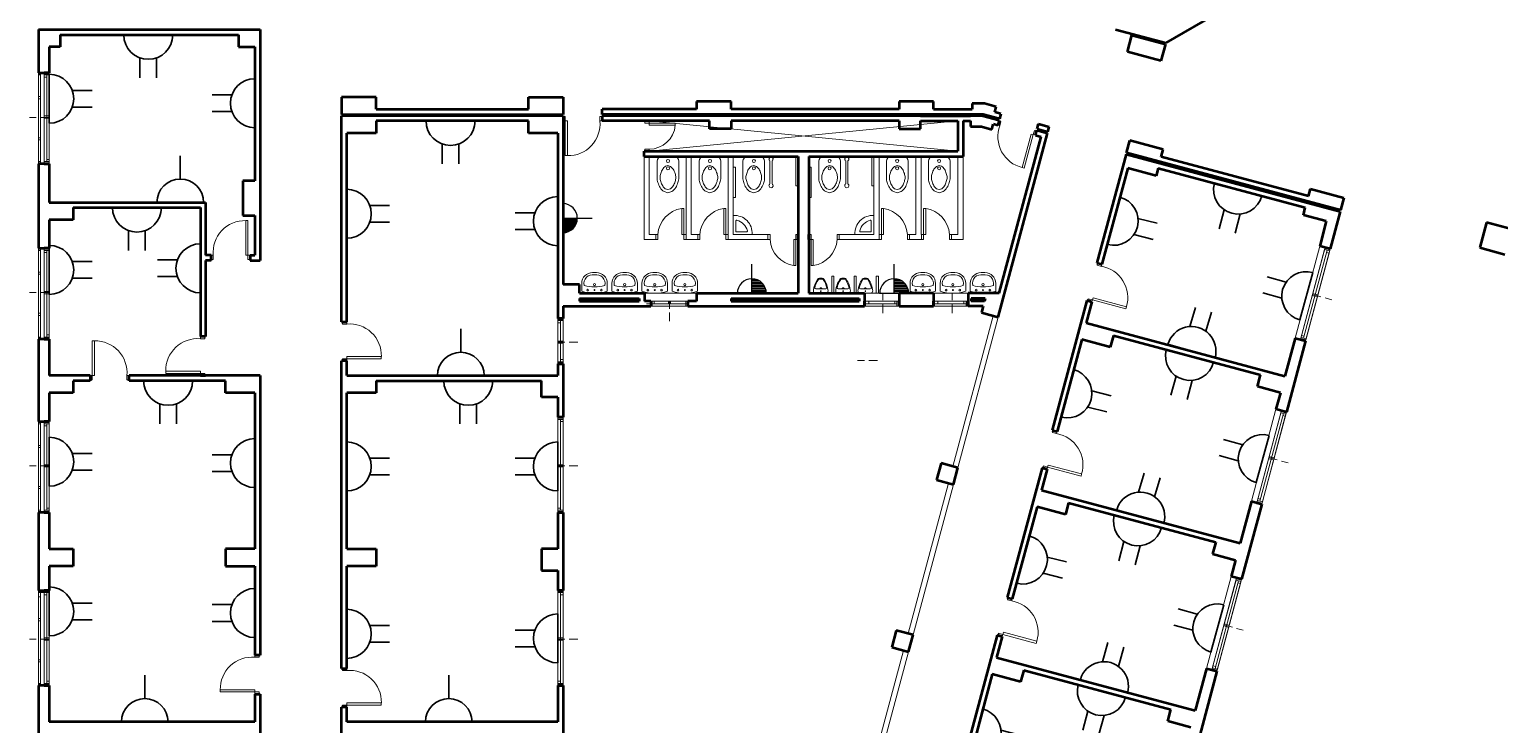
# Model space of a CAD drawing. Extents: x -1 to 151, y 0 to 83.
# Drawn here: x -0.21 to 33.75, y 26.06 to 42.11 of the extents above; entities that cross this region are included whole.
import ezdxf

# ---------------------------------------------------------------- set-up
doc = ezdxf.new("R2010")
doc.units = 0
doc.header["$LTSCALE"] = 0.8
doc.header["$MEASUREMENT"] = 0
doc.linetypes.add('DASHED2', pattern=[0.15, 0.1, -0.05])
doc.linetypes.add('HIDDEN', pattern=[0.375, 0.25, -0.125])
doc.layers.get('0').update_dxf_attribs({"linetype": 'CONTINUOUS', "lineweight": 20})
for name, color, linetype, lineweight in [('DOOR', 1, 'CONTINUOUS', 20), ('E-POWR-FTNG', 6, 'CONTINUOUS', 30), ('WALL Part', 3, 'CONTINUOUS', 20), ('Walls', 1, 'CONTINUOUS', 50), ('WC', 3, 'CONTINUOUS', 20), ('WIN', 1, 'CONTINUOUS', 15)]:
    doc.layers.add(name, color=color, linetype=linetype, lineweight=lineweight)
for name, color, linetype in [('E-POWR-WALL', 232, 'CONTINUOUS'), ('P', 3, 'HIDDEN'), ('switch con.', 2, 'DASHED2')]:
    doc.layers.add(name, color=color, linetype=linetype)

# ---------------------------------------------------------------- blocks, each defined once
blk = doc.blocks.new('A$C45795200')
for p, q in [((0, 0.12), (0, -0.12)), ((0.063, 0), (0.037, 0)), ((0.05, 0), (0.05, 0.011)), ((0.05, 0.011), (0.05, -0.012)), ((0.1, 0.114), (0.1, -0.114)), ((0.33, -0.03), (0.33, 0.03)), ((0.35, -0.03), (0.35, 0.03)), ((0, -0.044), (-0.007, -0.044))]:
    blk.add_line(p, q)
blk.add_circle((0.05, 0), 0.00697)
for centre, radius, start, end in [((0.05, 0.12), 0.05, 84.4274, 180), ((-0.002, -0.415), 0.588, 55.7905, 84.4274), ((0.154, 0.091), 0.0582, 73.8512, 157.0754), ((0.104, 0), 0.0245, 260.8971, 99.1029), ((0.104, 0), 0.0225, 260.8971, 99.1029), ((-0.002, -0.415), 0.568, 55.7905, 77.4754), ((0.3, 0.03), 0.03, 360, 55.7905), ((0.3, 0.03), 0.05, 360, 55.7905), ((0.05, -0.12), 0.05, 180, 275.5726), ((-0.002, 0.415), 0.588, 275.5726, 304.2095), ((0.154, -0.091), 0.0582, 202.9246, 286.1488), ((-0.002, 0.415), 0.568, 282.5246, 304.2095), ((0.3, -0.03), 0.03, 304.2095, 360), ((0.3, -0.03), 0.05, 304.2095, 360)]:
    blk.add_arc(centre, radius, start, end)
blk = doc.blocks.new('A$C455E5B58')
for p, q in [((0.045, 0.48), (-0.045, 0.48)), ((-0.295, 0.23), (-0.295, 0.05)), ((0.295, 0.05), (0.295, 0.23))]:
    blk.add_line(p, q)
for centre, radius in [((-0.158, 0.075), 0.02), ((0, 0.2), 0.025), ((0, 0.075), 0.01), ((0.158, 0.075), 0.02)]:
    blk.add_circle(centre, radius)
for centre, radius, start, end in [((-0.045, 0.23), 0.25, 90, 180), ((-0.045, 0.23), 0.2, 76.9971, 193.7173), ((0.045, 0.23), 0.2, 346.2827, 103.0029), ((0.045, 0.23), 0.25, 0, 90), ((0, 0.895), 0.895, 250.7605, 289.2395), ((0, 1.045), 0.895, 254.4967, 285.5033)]:
    blk.add_arc(centre, radius, start, end)
blk = doc.blocks.new('BD2')
for p, q in [((0.09, 0), (-0.09, 0)), ((-0.162, -0.315), (-0.162, -0.072)), ((0.162, -0.315), (0.162, -0.072))]:
    blk.add_line(p, q)
blk.add_lwpolyline([(-0.117, -0.315, -0.090619), (-0.106, -0.255, -0.076271), (-0.078, -0.19, -0.09883), (-0.036, -0.145), (-0.001, -0.136), (0.039, -0.148, -0.099446), (0.078, -0.19, -0.076271), (0.106, -0.255, -0.090619), (0.117, -0.315, -0.090619), (0.106, -0.375, -0.076271), (0.078, -0.44, -0.099446), (0.039, -0.482), (0, -0.494), (-0.039, -0.482, -0.099446), (-0.078, -0.44, -0.076271), (-0.106, -0.375, -0.090619)], format="xyb", close=True)
blk.add_lwpolyline([(0.162, -0.315, -0.000019), (0.162, -0.315, -0.087733), (0.149, -0.389, -0.074053), (0.116, -0.464, -0.109817), (0.058, -0.523), (0, -0.541), (-0.058, -0.523, -0.109817), (-0.116, -0.464, -0.074053), (-0.149, -0.389, -0.087733), (-0.162, -0.315, -0.087733)], format="xyb")
for centre in [(0.001, -0.067), (0.001, -0.176)]:
    blk.add_circle(centre, 0.0225)
for centre, start, end in [((-0.09, -0.072), 90, 180), ((0.09, -0.072), 360, 90)]:
    blk.add_arc(centre, 0.072, start, end)
blk = doc.blocks.new('DPD')
at = {"layer": 'E-POWR-FTNG', "ltscale": 850}
for p, q in [((-3.06, 8.46), (-3.06, 15.75)), ((3.06, 8.46), (3.06, 15.75)), ((-9, 0), (9, 0))]:
    blk.add_line(p, q, dxfattribs=at)
blk.add_arc((0, 0), 9, 0, 180, dxfattribs=at)
blk = doc.blocks.new('SO1_6')
blk.add_line((0, 1.2), (0, 0.6))
at = {"flags": 128}
blk.add_lwpolyline([(-0.6, 0), (0.6, 0), (0.6, 0, 1), (-0.6, 0)], format="xyb", close=True, dxfattribs=at)
blk = doc.blocks.new('d')
at = {"layer": 'P', "color": 6, "linetype": 'Continuous'}
for p, q in [((-1196.094, -860.897), (-1196.094, -860.321)), ((-1195.975, -860.636), (-1196.094, -860.636)), ((-1195.933, -860.66), (-1196.094, -860.66)), ((-1195.898, -860.688), (-1196.094, -860.688)), ((-1195.875, -860.712), (-1196.094, -860.712)), ((-1195.854, -860.74), (-1196.094, -860.74)), ((-1195.84, -860.764), (-1196.094, -860.764)), ((-1195.828, -860.792), (-1196.094, -860.792)), ((-1195.808, -860.897), (-1196.381, -860.897)), ((-1195.819, -860.816), (-1196.094, -860.816)), ((-1195.808, -860.845), (-1196.094, -860.845)), ((-1195.808, -860.868), (-1196.094, -860.868)), ((-1196.087, -860.894), (-1196.087, -860.894))]:
    blk.add_line(p, q, dxfattribs=at)
blk.add_arc((-1196.094, -860.897), 0.286, 0, 180, dxfattribs=at)

msp = doc.modelspace()

# ---------------------------------------------------------------- linework, layer by layer
at = {"layer": 'DOOR'}
for p, q in [((12.17, 40.1), (12.12, 40.1)), ((12.17, 40), (12.17, 40.1)), ((12.97, 40.1), (13.02, 40.1)), ((12.97, 40), (12.97, 40.1)), ((12.12, 40), (12.17, 40)), ((13.02, 40), (12.97, 40)), ((14.01, 39.95), (14.01, 40)), ((14.11, 39.95), (14.01, 39.95)), ((14.11, 40), (14.11, 39.95)), ((22.161, 39.904), (22.21, 39.891)), ((22.236, 39.987), (22.187, 40)), ((22.21, 39.891), (22.236, 39.987)), ((22.982, 39.684), (23.008, 39.78)), ((23.008, 39.78), (23.057, 39.767)), ((23.031, 39.671), (22.982, 39.684)), ((14.01, 39.35), (14.01, 39.3)), ((14.11, 39.35), (14.01, 39.35)), ((14.11, 39.3), (14.11, 39.35)), ((14.26, 37.38), (14.31, 37.38)), ((14.31, 37.38), (14.31, 37.26)), ((14.96, 37.38), (14.91, 37.38)), ((14.91, 37.38), (14.91, 37.26)), ((15.23, 37.38), (15.28, 37.38)), ((15.28, 37.38), (15.28, 37.26)), ((15.93, 37.38), (15.88, 37.38)), ((15.88, 37.38), (15.88, 37.26)), ((16.9, 37.38), (16.85, 37.38)), ((16.9, 37.26), (16.9, 37.38)), ((17.5, 37.38), (17.55, 37.38)), ((17.5, 37.26), (17.5, 37.38)), ((17.85, 37.38), (17.8, 37.38)), ((17.85, 37.26), (17.85, 37.38)), ((18.45, 37.38), (18.5, 37.38)), ((18.45, 37.26), (18.45, 37.38)), ((19.424, 37.38), (19.474, 37.38)), ((19.474, 37.38), (19.474, 37.26)), ((20.124, 37.38), (20.074, 37.38)), ((20.074, 37.38), (20.074, 37.26)), ((20.396, 37.38), (20.446, 37.38)), ((20.446, 37.38), (20.446, 37.26)), ((21.096, 37.38), (21.046, 37.38)), ((21.046, 37.38), (21.046, 37.26)), ((14.31, 37.26), (14.26, 37.26)), ((14.91, 37.26), (14.96, 37.26)), ((15.28, 37.26), (15.23, 37.26)), ((15.88, 37.26), (15.93, 37.26)), ((16.85, 37.26), (16.9, 37.26)), ((17.55, 37.26), (17.5, 37.26)), ((17.8, 37.26), (17.85, 37.26)), ((18.5, 37.26), (18.45, 37.26)), ((19.474, 37.26), (19.424, 37.26)), ((20.074, 37.26), (20.124, 37.26)), ((20.446, 37.26), (20.396, 37.26)), ((21.046, 37.26), (21.096, 37.26)), ((3.988, 36.898), (4.038, 36.898)), ((4.038, 36.798), (3.988, 36.798)), ((4.038, 36.898), (4.038, 36.798)), ((4.888, 36.898), (4.838, 36.898)), ((4.838, 36.898), (4.838, 36.798)), ((4.838, 36.798), (4.888, 36.798)), ((24.459, 36.669), (24.472, 36.717)), ((24.569, 36.691), (24.556, 36.643)), ((24.556, 36.643), (24.459, 36.669)), ((24.252, 35.896), (24.239, 35.848)), ((24.349, 35.87), (24.252, 35.896)), ((24.336, 35.822), (24.349, 35.87)), ((7.02, 35.309), (7.02, 35.359)), ((7.12, 35.359), (7.12, 35.309)), ((3.74, 35.02), (3.74, 34.97)), ((3.84, 34.97), (3.84, 35.02)), ((7.12, 35.309), (7.02, 35.309)), ((3.74, 34.97), (3.84, 34.97)), ((7.02, 34.509), (7.02, 34.459)), ((7.12, 34.509), (7.02, 34.509)), ((7.12, 34.459), (7.12, 34.509)), ((1.192, 34.12), (1.242, 34.12)), ((1.242, 34.02), (1.192, 34.02)), ((1.242, 34.12), (1.242, 34.02)), ((2.092, 34.12), (2.042, 34.12)), ((2.042, 34.12), (2.042, 34.02)), ((2.042, 34.02), (2.092, 34.02)), ((3.74, 34.12), (3.74, 34.17)), ((3.74, 34.17), (3.84, 34.17)), ((3.84, 34.17), (3.84, 34.12)), ((23.424, 32.805), (23.437, 32.853)), ((23.52, 32.779), (23.424, 32.805)), ((23.533, 32.828), (23.52, 32.779)), ((23.217, 32.032), (23.204, 31.984)), ((23.313, 32.006), (23.217, 32.032)), ((23.3, 31.958), (23.313, 32.006)), ((22.389, 28.941), (22.402, 28.99)), ((22.485, 28.916), (22.389, 28.941)), ((22.498, 28.964), (22.485, 28.916)), ((22.182, 28.169), (22.169, 28.12)), ((22.278, 28.143), (22.182, 28.169)), ((22.265, 28.094), (22.278, 28.143)), ((5, 27.664), (5, 27.614)), ((5, 27.614), (5.1, 27.614)), ((5.1, 27.614), (5.1, 27.664)), ((7.02, 27.309), (7.02, 27.359)), ((7.12, 27.309), (7.02, 27.309)), ((7.12, 27.359), (7.12, 27.309)), ((5, 26.764), (5, 26.814)), ((5, 26.814), (5.1, 26.814)), ((5.1, 26.814), (5.1, 26.764)), ((7.02, 26.509), (7.02, 26.459)), ((7.12, 26.509), (7.02, 26.509)), ((7.12, 26.459), (7.12, 26.509))]:
    msp.add_line(p, q, dxfattribs=at)
for points in [[(12.17, 39.2), (12.22, 39.2), (12.22, 40), (12.17, 40)], [(14.71, 39.95), (14.71, 39.9), (14.11, 39.9), (14.11, 39.95)], [(22.775, 38.911), (22.727, 38.924), (22.934, 39.697), (22.982, 39.684)], [(14.91, 37.98), (14.86, 37.98), (14.86, 37.38), (14.91, 37.38)], [(15.88, 37.98), (15.83, 37.98), (15.83, 37.38), (15.88, 37.38)], [(19.474, 37.98), (19.524, 37.98), (19.524, 37.38), (19.474, 37.38)], [(20.446, 37.98), (20.496, 37.98), (20.496, 37.38), (20.446, 37.38)], [(4.838, 37.698), (4.788, 37.698), (4.788, 36.898), (4.838, 36.898)], [(17.5, 36.66), (17.45, 36.66), (17.45, 37.26), (17.5, 37.26)], [(17.85, 36.66), (17.9, 36.66), (17.9, 37.26), (17.85, 37.26)], [(25.121, 35.663), (25.134, 35.711), (24.362, 35.918), (24.349, 35.87)], [(1.242, 34.92), (1.292, 34.92), (1.292, 34.12), (1.242, 34.12)], [(7.92, 34.509), (7.92, 34.559), (7.12, 34.559), (7.12, 34.509)], [(2.94, 34.17), (2.94, 34.22), (3.74, 34.22), (3.74, 34.17)], [(24.086, 31.799), (24.099, 31.848), (23.326, 32.055), (23.313, 32.006)], [(23.051, 27.936), (23.064, 27.984), (22.291, 28.191), (22.278, 28.143)], [(4.2, 26.814), (4.2, 26.864), (5, 26.864), (5, 26.814)], [(7.92, 26.509), (7.92, 26.559), (7.12, 26.559), (7.12, 26.509)]]:
    msp.add_lwpolyline(points, close=True, dxfattribs=at)
for centre, radius, start, end in [((12.24, 39.932), 0.733, 268.4075, 5.2877), ((14.112, 39.95), 0.6, 269.8007, 355.2202), ((22.897, 39.637), 0.733, 159.7123, 256.5925), ((14.959, 37.337), 0.65, 98.7609, 176.2182), ((15.929, 37.337), 0.65, 98.7609, 176.2182), ((19.424, 37.337), 0.65, 3.7818, 81.2391), ((20.397, 37.337), 0.65, 3.7818, 81.2391), ((4.767, 36.966), 0.733, 88.4075, 185.2877), ((17.549, 37.303), 0.65, 183.7818, 261.2391), ((17.801, 37.303), 0.65, 278.7609, 356.2182), ((24.432, 35.921), 0.733, 343.4075, 80.2877), ((7.188, 34.58), 0.733, 358.4075, 95.2877), ((1.312, 34.188), 0.733, 354.7123, 91.5925), ((3.672, 34.24), 0.733, 84.7123, 181.5925), ((23.397, 32.057), 0.733, 343.4075, 80.2877), ((22.362, 28.193), 0.733, 343.4075, 80.2877), ((4.932, 26.884), 0.733, 84.7123, 181.5925), ((7.188, 26.58), 0.733, 358.4075, 95.2877)]:
    msp.add_arc(centre, radius, start, end, dxfattribs=at)
at = {"layer": 'WALL Part'}
for p, q in [((13.99, 39.18), (13.99, 37.26)), ((14.11, 39.18), (14.11, 37.38)), ((14.96, 39.18), (14.96, 37.26)), ((15.08, 39.18), (15.08, 37.38)), ((15.93, 39.18), (15.93, 37.38)), ((16.05, 39.18), (16.05, 37.38)), ((19.3, 39.18), (19.3, 37.38)), ((19.42, 39.18), (19.42, 37.38)), ((20.27, 39.18), (20.27, 37.38)), ((20.39, 39.18), (20.39, 37.38)), ((21.24, 39.18), (21.24, 37.38)), ((21.36, 39.18), (21.36, 37.26)), ((14.11, 37.38), (14.26, 37.38)), ((14.123, 37.38), (14.26, 37.38)), ((14.26, 37.38), (14.26, 37.26)), ((14.26, 37.26), (14.26, 37.38)), ((14.26, 37.38), (14.26, 37.26)), ((15.08, 37.38), (15.23, 37.38)), ((15.23, 37.38), (15.23, 37.26)), ((15.23, 37.26), (15.23, 37.38)), ((15.23, 37.38), (15.23, 37.26)), ((15.93, 37.26), (15.93, 37.38)), ((15.93, 37.26), (15.93, 37.38)), ((15.93, 37.38), (15.93, 37.26)), ((16.05, 37.38), (16.85, 37.38)), ((16.85, 37.26), (16.85, 37.38)), ((16.85, 37.38), (16.85, 37.26)), ((16.85, 37.26), (16.85, 37.38)), ((18.5, 37.26), (18.5, 37.38)), ((18.5, 37.38), (18.5, 37.26)), ((18.5, 37.26), (18.5, 37.38)), ((18.5, 37.38), (19.3, 37.38)), ((19.42, 37.38), (19.424, 37.38)), ((19.424, 37.26), (19.424, 37.38)), ((19.424, 37.26), (19.424, 37.38)), ((19.424, 37.38), (19.424, 37.26)), ((20.124, 37.38), (20.124, 37.26)), ((20.124, 37.26), (20.124, 37.38)), ((20.124, 37.38), (20.124, 37.26)), ((20.124, 37.38), (20.27, 37.38)), ((20.39, 37.38), (20.396, 37.38)), ((20.396, 37.26), (20.396, 37.38)), ((20.396, 37.26), (20.396, 37.38)), ((20.396, 37.38), (20.396, 37.26)), ((21.096, 37.38), (21.096, 37.26)), ((21.096, 37.26), (21.096, 37.38)), ((21.096, 37.38), (21.096, 37.26)), ((21.096, 37.38), (21.24, 37.38)), ((13.99, 37.26), (14.26, 37.26)), ((14.96, 37.26), (15.23, 37.26)), ((15.93, 37.26), (16.85, 37.26)), ((18.5, 37.26), (19.424, 37.26)), ((20.124, 37.26), (20.396, 37.26)), ((21.096, 37.26), (21.36, 37.26))]:
    msp.add_line(p, q, dxfattribs=at)
at = {"layer": 'Walls'}
for p, q in [((27.297, 42.528), (26.042, 41.804)), ((0, 42.11), (5.12, 42.11)), ((0, 42.11), (0, 41.113)), ((0.5, 41.99), (4.62, 41.99)), ((0.5, 41.99), (0.5, 41.71)), ((4.62, 41.99), (4.62, 41.71)), ((5.12, 42.11), (5.12, 36.778)), ((24.883, 42.115), (26.042, 41.804)), ((25.158, 41.596), (25.262, 41.982)), ((25.262, 41.982), (26.034, 41.775)), ((0.25, 41.71), (0.25, 41.113)), ((0.5, 41.71), (0.25, 41.71)), ((4.62, 41.71), (5, 41.71)), ((5, 41.71), (5, 38.62)), ((25.931, 41.389), (25.158, 41.596)), ((26.034, 41.775), (25.931, 41.389)), ((0, 41.113), (0.25, 41.113)), ((0.25, 41.113), (0.13, 41.113)), ((0.25, 41.113), (0.13, 41.113)), ((7.8, 40.55), (7, 40.55)), ((7, 40.55), (7, 40.15)), ((7.8, 40.27), (7.8, 40.55)), ((11.32, 40.27), (11.32, 40.55)), ((11.32, 40.55), (12.12, 40.55)), ((12.12, 40.55), (12.12, 40.15)), ((16, 40.45), (15.2, 40.45)), ((15.2, 40.45), (15.2, 40.27)), ((16, 40.27), (16, 40.45)), ((20.68, 40.45), (19.88, 40.45)), ((19.88, 40.45), (19.88, 40.27)), ((20.68, 40.27), (20.68, 40.45)), ((7, 40.15), (12.12, 40.15)), ((7, 35.359), (7, 40.12)), ((12.12, 40.12), (7, 40.12)), ((7.8, 40.27), (11.32, 40.27)), ((12.12, 40.12), (12.12, 36.22)), ((15.2, 40.27), (13.02, 40.27)), ((13.02, 40.15), (13.02, 40.27)), ((21.822, 40.15), (13.02, 40.15)), ((13.02, 40.12), (13.02, 40)), ((21.818, 40.12), (13.02, 40.12)), ((13.02, 40.12), (13.02, 40)), ((19.749, 40.27), (16, 40.27)), ((19.88, 40.27), (19.749, 40.27)), ((20.38, 40.12), (21.535, 40.12)), ((20.68, 40.27), (21.572, 40.27)), ((21.855, 40.4), (21.572, 40.4)), ((21.572, 40.4), (21.572, 40.27)), ((21.818, 40.12), (22.192, 40.02)), ((22.2, 40.049), (21.822, 40.15)), ((22.128, 40.327), (21.855, 40.4)), ((22.094, 40.201), (22.128, 40.327)), ((22.231, 40.165), (22.094, 40.201)), ((22.231, 40.165), (22.2, 40.049)), ((11.32, 40), (7.8, 40)), ((7.8, 40), (7.8, 39.72)), ((11.32, 39.72), (11.32, 40)), ((15.5, 40), (13.02, 40)), ((14.11, 40), (13.99, 40)), ((15.5, 39.82), (15.5, 40)), ((16, 39.82), (15.5, 39.82)), ((19.749, 40), (16, 40)), ((16, 40), (16, 39.82)), ((19.88, 40), (19.749, 40)), ((19.88, 40), (19.88, 39.82)), ((19.88, 39.82), (20.38, 39.82)), ((20.38, 40), (21.24, 40)), ((20.38, 40), (21.24, 40)), ((20.38, 39.82), (20.38, 40)), ((21.24, 40), (21.24, 39.3)), ((21.36, 40), (21.535, 40)), ((21.36, 40), (21.535, 40)), ((21.36, 40), (21.36, 39.18)), ((21.535, 40), (21.535, 39.87)), ((21.535, 39.87), (21.785, 39.87)), ((21.785, 39.87), (22.026, 39.805)), ((22.026, 39.805), (22.059, 39.926)), ((22.06, 39.931), (22.161, 39.904)), ((22.192, 40.02), (22.161, 39.904)), ((23.031, 39.671), (23.062, 39.787)), ((23.062, 39.787), (23.31, 39.72)), ((23.07, 39.816), (23.101, 39.932)), ((23.07, 39.816), (23.318, 39.749)), ((23.101, 39.932), (23.349, 39.865)), ((23.318, 39.749), (23.349, 39.865)), ((7.12, 35.359), (7.12, 39.72)), ((7.8, 39.72), (7.12, 39.72)), ((12, 39.72), (11.32, 39.72)), ((12, 39.72), (12, 35.44)), ((22.171, 35.47), (23.31, 39.72)), ((22.194, 36.02), (23.163, 39.635)), ((23.031, 39.671), (23.163, 39.635)), ((25.133, 39.263), (25.211, 39.552)), ((25.984, 39.345), (25.211, 39.552)), ((13.99, 39.3), (14.11, 39.3)), ((13.99, 39.18), (13.99, 39.3)), ((13.99, 39.18), (17.55, 39.18)), ((14.11, 39.3), (21.24, 39.3)), ((17.55, 39.18), (17.55, 37.38)), ((17.8, 39.18), (17.8, 37.38)), ((17.8, 39.18), (21.36, 39.18)), ((25.126, 39.234), (24.453, 36.722)), ((25.126, 39.234), (30.071, 37.909)), ((30.079, 37.938), (25.133, 39.263)), ((25.937, 39.172), (25.984, 39.345)), ((29.337, 38.26), (25.937, 39.172)), ((0, 39.013), (0, 37.059)), ((0.25, 39.013), (0, 39.013)), ((0.25, 39.013), (0.13, 39.013)), ((0.13, 39.013), (0.25, 39.013)), ((0.25, 39.013), (0.25, 38.12)), ((25.164, 38.913), (24.569, 36.691)), ((25.821, 38.737), (25.164, 38.913)), ((25.867, 38.911), (25.821, 38.737)), ((25.867, 38.911), (29.267, 38)), ((5, 38.62), (4.72, 38.62)), ((4.72, 38.62), (4.72, 37.82)), ((29.337, 38.26), (29.384, 38.434)), ((29.384, 38.434), (30.157, 38.227)), ((0.25, 38.12), (3.86, 38.12)), ((3.86, 38.12), (3.86, 36.898)), ((30.157, 38.227), (30.079, 37.938)), ((0.25, 37.72), (0.25, 37.059)), ((0.8, 37.72), (0.25, 37.72)), ((0.8, 38), (3.74, 38)), ((0.8, 38), (0.8, 37.72)), ((3.74, 38), (3.74, 35.02)), ((4.72, 37.82), (5, 37.82)), ((5, 37.82), (5, 36.898)), ((29.221, 37.826), (29.267, 38)), ((29.752, 37.683), (29.221, 37.826)), ((30.071, 37.909), (29.84, 37.046)), ((17.55, 37.38), (17.55, 36.02)), ((17.55, 37.38), (17.55, 36.02)), ((17.55, 37.38), (17.55, 37.26)), ((17.55, 37.38), (17.55, 37.26)), ((17.55, 37.26), (17.55, 37.38)), ((17.8, 37.38), (17.8, 36.02)), ((17.8, 37.38), (17.8, 36.02)), ((17.8, 37.38), (17.8, 37.26)), ((17.8, 37.38), (17.8, 37.26)), ((17.8, 37.26), (17.8, 37.38)), ((29.752, 37.683), (29.599, 37.111)), ((33.451, 37.655), (33.296, 37.076)), ((34.03, 37.5), (33.451, 37.655)), ((0, 37.059), (0.25, 37.059)), ((0.25, 37.059), (0.13, 37.059)), ((0.25, 37.059), (0.13, 37.059)), ((29.84, 37.046), (29.599, 37.111)), ((29.724, 37.077), (29.84, 37.046)), ((29.724, 37.077), (29.84, 37.046)), ((33.296, 37.076), (33.875, 36.92)), ((3.988, 36.898), (3.86, 36.898)), ((3.988, 36.778), (3.86, 36.778)), ((3.86, 36.778), (3.86, 35.02)), ((3.988, 36.778), (3.988, 36.898)), ((4.888, 36.898), (4.888, 36.778)), ((4.888, 36.898), (5, 36.898)), ((4.888, 36.778), (5.12, 36.778)), ((24.453, 36.722), (24.569, 36.691)), ((12.5, 36.22), (12.12, 36.22)), ((12.5, 36.02), (12.5, 36.22)), ((12.5, 36.02), (14, 36.02)), ((14, 36.02), (14, 35.84)), ((15.2, 36.02), (17.55, 36.02)), ((15.2, 36.02), (15.2, 35.84)), ((17.8, 36.02), (19.08, 36.02)), ((19.08, 36.02), (19.08, 35.72)), ((19.08, 36.02), (19.08, 35.72)), ((20.68, 36.02), (19.88, 36.02)), ((19.88, 36.02), (19.88, 35.72)), ((19.88, 36.02), (19.88, 35.77)), ((20.68, 36.02), (20.68, 35.72)), ((20.68, 36.02), (20.68, 35.72)), ((22.194, 36.02), (21.48, 36.02)), ((21.48, 36.02), (21.48, 35.72)), ((21.48, 36.02), (21.48, 35.72)), ((12.12, 35.72), (12.12, 35.44)), ((12.12, 35.72), (14.145, 35.72)), ((12.5, 35.9), (13.88, 35.9)), ((12.5, 35.9), (12.5, 35.84)), ((12.5, 35.84), (13.88, 35.84)), ((13.88, 35.9), (13.88, 35.84)), ((14.145, 35.84), (14, 35.84)), ((14.145, 35.84), (14.145, 35.72)), ((15.005, 35.84), (15.005, 35.72)), ((15.2, 35.84), (15.005, 35.84)), ((15.005, 35.72), (19.08, 35.72)), ((16, 35.9), (18.96, 35.9)), ((16, 35.9), (16, 35.84)), ((16, 35.84), (18.96, 35.84)), ((18.96, 35.9), (18.96, 35.84)), ((18.96, 35.9), (18.96, 35.84)), ((19.08, 35.84), (19.08, 35.72)), ((19.08, 35.84), (19.08, 35.72)), ((19.08, 35.72), (19.08, 35.84)), ((19.08, 35.84), (19.08, 35.72)), ((19.08, 35.84), (19.08, 35.72)), ((19.08, 35.72), (19.08, 35.84)), ((19.88, 35.84), (19.88, 35.72)), ((19.88, 35.72), (19.88, 35.84)), ((19.88, 35.72), (20.68, 35.72)), ((20.68, 35.84), (20.68, 35.72)), ((20.68, 35.84), (20.68, 35.72)), ((20.68, 35.72), (20.68, 35.84)), ((20.68, 35.84), (20.68, 35.72)), ((20.68, 35.84), (20.68, 35.72)), ((20.68, 35.72), (20.68, 35.84)), ((21.48, 35.84), (21.48, 35.72)), ((21.48, 35.72), (21.48, 35.84)), ((21.824, 35.72), (21.48, 35.72)), ((21.872, 35.9), (21.55, 35.9)), ((21.55, 35.9), (21.55, 35.84)), ((21.55, 35.9), (21.55, 35.84)), ((21.856, 35.84), (21.55, 35.84)), ((21.824, 35.72), (21.785, 35.574)), ((21.872, 35.9), (21.856, 35.84)), ((24.22, 35.853), (23.417, 32.859)), ((24.336, 35.822), (24.206, 35.339)), ((24.336, 35.822), (24.22, 35.853)), ((24.22, 35.853), (24.336, 35.822)), ((24.336, 35.822), (24.328, 35.795)), ((7, 35.359), (7.12, 35.359)), ((12, 35.44), (12.12, 35.44)), ((12.12, 35.44), (12, 35.44)), ((12.12, 35.44), (12, 35.44)), ((12.12, 35.44), (12, 35.44)), ((12, 35.44), (12.12, 35.44)), ((12.12, 35.44), (12, 35.44)), ((12.12, 35.44), (12, 35.44)), ((21.785, 35.574), (22.171, 35.47)), ((24.206, 35.339), (28.794, 34.11)), ((3.86, 35.02), (3.74, 35.02)), ((24.832, 35.047), (24.76, 34.777)), ((24.832, 35.047), (28.232, 34.136)), ((29.029, 34.986), (28.794, 34.11)), ((29.029, 34.986), (29.271, 34.921)), ((0, 34.959), (0, 33.059)), ((0.25, 34.959), (0, 34.959)), ((0.25, 34.959), (0.13, 34.959)), ((0.13, 34.959), (0.25, 34.959)), ((0.25, 34.959), (0.25, 34.12)), ((24.103, 34.953), (23.533, 32.828)), ((24.76, 34.777), (24.103, 34.953)), ((29.271, 34.921), (28.831, 33.279)), ((29.155, 34.952), (29.271, 34.921)), ((29.271, 34.921), (29.155, 34.952)), ((7, 27.359), (7, 34.459)), ((7.12, 34.459), (7, 34.459)), ((7.12, 34.12), (7.12, 34.459)), ((12, 34.39), (12.12, 34.39)), ((12.12, 34.39), (12, 34.39)), ((12.12, 34.39), (12, 34.39)), ((12.12, 34.39), (12, 34.39)), ((12, 34.39), (12.12, 34.39)), ((12.12, 34.39), (12, 34.39)), ((12, 34.39), (12.12, 34.39)), ((12, 34.39), (12, 34.12)), ((12.12, 34.39), (12.12, 33.159)), ((1.192, 34.12), (0.25, 34.12)), ((1.192, 34), (0.8, 34)), ((0.8, 34), (0.8, 33.72)), ((1.192, 34.12), (1.192, 34)), ((5.12, 34.12), (2.092, 34.12)), ((2.092, 34), (2.092, 34.12)), ((4.32, 34), (2.092, 34)), ((3.74, 34.12), (3.86, 34.12)), ((4.32, 33.72), (4.32, 34)), ((5.12, 34.12), (5.12, 27.664)), ((7.12, 34.12), (12, 34.12)), ((7.8, 34), (11.62, 34)), ((7.8, 33.997), (7.8, 33.72)), ((11.62, 33.62), (11.62, 34)), ((28.16, 33.866), (28.232, 34.136)), ((0.25, 33.72), (0.25, 33.059)), ((0.8, 33.72), (0.25, 33.72)), ((5, 33.72), (4.32, 33.72)), ((5, 33.72), (5, 30.12)), ((7.12, 30.12), (7.12, 33.72)), ((7.8, 33.72), (7.12, 33.72)), ((28.691, 33.723), (28.16, 33.866)), ((28.691, 33.723), (28.589, 33.344)), ((12, 33.62), (11.62, 33.62)), ((12, 33.62), (12, 33.159)), ((28.831, 33.279), (28.589, 33.344)), ((28.715, 33.31), (28.831, 33.279)), ((28.715, 33.31), (28.831, 33.279)), ((0, 33.059), (0.25, 33.059)), ((0.25, 33.059), (0.13, 33.059)), ((0.25, 33.059), (0.13, 33.059)), ((12.12, 33.159), (12, 33.159)), ((12, 33.159), (12.12, 33.159)), ((12, 33.159), (12.12, 33.159)), ((23.417, 32.859), (23.533, 32.828)), ((20.853, 32.096), (20.749, 31.71)), ((21.239, 31.993), (20.853, 32.096)), ((21.136, 31.606), (21.239, 31.993)), ((23.185, 31.989), (22.382, 28.995)), ((23.3, 31.958), (23.171, 31.475)), ((23.3, 31.958), (23.185, 31.989)), ((23.185, 31.989), (23.3, 31.958)), ((23.3, 31.958), (23.293, 31.931)), ((20.749, 31.71), (21.136, 31.606)), ((23.171, 31.475), (27.759, 30.246)), ((0, 30.959), (0, 29.159)), ((0.25, 30.959), (0, 30.959)), ((0.25, 30.959), (0.13, 30.959)), ((0.13, 30.959), (0.25, 30.959)), ((0.25, 30.959), (0.25, 30.12)), ((12, 30.959), (12, 30.12)), ((12, 30.959), (12.12, 30.959)), ((12, 30.959), (12.12, 30.959)), ((12.12, 30.959), (12, 30.959)), ((12.12, 30.959), (12.12, 29.159)), ((23.068, 31.089), (22.498, 28.964)), ((23.724, 30.913), (23.068, 31.089)), ((23.797, 31.183), (23.724, 30.913)), ((23.797, 31.183), (27.197, 30.272)), ((28.02, 31.219), (27.759, 30.246)), ((28.261, 31.154), (27.795, 29.415)), ((28.02, 31.219), (28.261, 31.154)), ((28.145, 31.185), (28.261, 31.154)), ((28.261, 31.154), (28.145, 31.185)), ((27.197, 30.272), (27.124, 30.002)), ((0.25, 30.12), (0.8, 30.12)), ((0.8, 30.12), (0.8, 29.72)), ((5, 30.12), (4.32, 30.12)), ((4.32, 30.12), (4.32, 29.72)), ((7.12, 30.12), (7.8, 30.12)), ((7.8, 30.12), (7.8, 29.72)), ((12, 30.12), (11.62, 30.12)), ((11.62, 30.12), (11.62, 29.62)), ((27.124, 30.002), (27.656, 29.859)), ((0.25, 29.72), (0.25, 29.159)), ((0.8, 29.72), (0.25, 29.72)), ((4.32, 29.72), (5, 29.72)), ((5, 29.72), (5, 27.664)), ((7.12, 27.359), (7.12, 29.72)), ((7.8, 29.72), (7.12, 29.72)), ((11.62, 29.62), (12, 29.62)), ((12, 29.62), (12, 29.159)), ((27.656, 29.859), (27.554, 29.48)), ((27.795, 29.415), (27.554, 29.48)), ((27.68, 29.446), (27.795, 29.415)), ((27.68, 29.446), (27.795, 29.415)), ((0, 29.159), (0.25, 29.159)), ((0.25, 29.159), (0.13, 29.159)), ((0.25, 29.159), (0.13, 29.159)), ((12.12, 29.159), (12, 29.159)), ((12, 29.159), (12.12, 29.159)), ((12, 29.159), (12.12, 29.159)), ((22.382, 28.995), (22.498, 28.964)), ((19.818, 28.233), (19.714, 27.846)), ((20.204, 28.129), (19.818, 28.233)), ((20.1, 27.743), (20.204, 28.129)), ((22.149, 28.126), (21.347, 25.131)), ((22.265, 28.094), (22.136, 27.612)), ((22.265, 28.094), (22.149, 28.126)), ((22.149, 28.126), (22.265, 28.094)), ((22.265, 28.094), (22.258, 28.067)), ((5.12, 27.664), (5, 27.664)), ((19.714, 27.846), (20.1, 27.743)), ((22.136, 27.612), (26.724, 26.382)), ((7, 27.359), (7.12, 27.359)), ((22.032, 27.225), (21.463, 25.1)), ((22.689, 27.049), (22.032, 27.225)), ((22.762, 27.32), (22.689, 27.049)), ((22.762, 27.32), (26.162, 26.409)), ((26.985, 27.355), (26.724, 26.382)), ((27.226, 27.29), (26.76, 25.551)), ((26.985, 27.355), (27.226, 27.29)), ((27.11, 27.321), (27.226, 27.29)), ((27.226, 27.29), (27.11, 27.321)), ((0, 26.959), (0, 25.059)), ((0.25, 26.959), (0, 26.959)), ((0.25, 26.959), (0.13, 26.959)), ((0.13, 26.959), (0.25, 26.959)), ((0.25, 26.959), (0.25, 26.12)), ((12, 26.959), (12.12, 26.959)), ((12, 26.959), (12.12, 26.959)), ((12.12, 26.959), (12, 26.959)), ((12, 26.959), (12, 26.12)), ((12.12, 26.959), (12.12, 25.52)), ((5, 26.764), (5.12, 26.764)), ((5, 26.764), (5, 26.12)), ((5.12, 26.764), (5.12, 23.579)), ((7, 25.72), (7, 26.459)), ((7.12, 26.459), (7, 26.459)), ((7.12, 26.12), (7.12, 26.459)), ((26.089, 26.138), (26.162, 26.409)), ((5, 26.12), (0.25, 26.12)), ((12, 26.12), (7.12, 26.12)), ((26.62, 25.996), (26.089, 26.138))]:
    msp.add_line(p, q, dxfattribs=at)
at = {"layer": 'WC'}
for p, q in [((21.24, 40), (14.11, 39.3)), ((14.11, 40), (21.24, 39.3)), ((16.11, 37.687), (16.11, 37.44)), ((16.357, 37.44), (16.11, 37.44)), ((18.993, 37.44), (19.24, 37.44)), ((19.24, 37.687), (19.24, 37.44)), ((18.326, 36.418), (18.376, 36.418)), ((18.326, 36.02), (18.326, 36.418)), ((18.376, 36.418), (18.376, 36.02)), ((18.841, 36.418), (18.89, 36.418)), ((18.841, 36.02), (18.841, 36.418)), ((18.89, 36.418), (18.89, 36.02)), ((19.356, 36.418), (19.405, 36.418)), ((19.356, 36.02), (19.356, 36.418)), ((19.405, 36.418), (19.405, 36.02)), ((19.88, 36.02), (19.08, 36.02)), ((21.48, 36.02), (20.68, 36.02))]:
    msp.add_line(p, q, dxfattribs=at)
for points in [[(16.898, 38.546), (16.898, 39.081)], [(16.949, 39.081), (16.949, 38.546)], [(18.648, 38.546), (18.648, 39.081)], [(18.699, 39.081), (18.699, 38.546)]]:
    msp.add_lwpolyline(points, dxfattribs=at)
for points in [[(17.499, 39.18), (17.55, 39.18), (17.55, 38.505), (17.499, 38.505)], [(19.249, 39.18), (19.3, 39.18), (19.3, 38.505), (19.249, 38.505)], [(16.05, 38.93), (16.101, 38.93), (16.101, 38.235), (16.05, 38.235)], [(17.8, 38.93), (17.851, 38.93), (17.851, 38.235), (17.8, 38.235)]]:
    msp.add_lwpolyline(points, close=True, dxfattribs=at)
for centre, radius, start, end in [((16.923, 39.122), 0.0479, 302.0112, 237.9888), ((18.673, 39.122), 0.0479, 302.0112, 237.9888), ((16.923, 38.505), 0.0479, 122.0112, 57.9888), ((18.673, 38.505), 0.0479, 122.0112, 57.9888), ((16.079, 37.409), 0.409, 355.9967, 94.0033), ((16.13, 37.687), 0.02, 75.3745, 180), ((16.05, 37.38), 0.337, 14.6255, 75.3745), ((19.271, 37.409), 0.409, 85.9967, 184.0033), ((19.3, 37.38), 0.337, 104.6255, 165.3745), ((19.22, 37.687), 0.02, 0, 104.6255), ((16.357, 37.46), 0.02, 270, 14.6255), ((18.993, 37.46), 0.02, 165.3745, 270)]:
    msp.add_arc(centre, radius, start, end, dxfattribs=at)
at = {"layer": 'WIN'}
for p, q in [((0, 39.013), (0, 41.113)), ((0.05, 39.013), (0.05, 41.113)), ((0.13, 39.013), (0.13, 41.113)), ((0.13, 39.013), (0.13, 41.113)), ((0.13, 41.013), (0.13, 41.113)), ((0.25, 41.113), (0.13, 41.113)), ((0.25, 41.113), (0.25, 39.013)), ((0.25, 41.113), (0.25, 39.013)), ((0.25, 41.063), (0.25, 41.113)), ((0.05, 41.063), (0, 41.063)), ((0.13, 41.063), (0.25, 41.063)), ((0.13, 41.013), (0.19, 41.013)), ((0.13, 39.063), (0.13, 41.013)), ((0.19, 39.063), (0.19, 41.063)), ((0.25, 39.013), (0.25, 41.063)), ((0.05, 40.563), (0, 40.563)), ((0.05, 40.513), (0, 40.513)), ((0.13, 40.115), (0.19, 40.115)), ((0.19, 40.115), (0.25, 40.115)), ((0.13, 40.065), (0.19, 40.065)), ((0.19, 40.065), (0.25, 40.065)), ((0.05, 39.613), (0, 39.613)), ((0.05, 39.563), (0, 39.563)), ((0.05, 39.063), (0, 39.063)), ((0.13, 39.063), (0.25, 39.063)), ((0.13, 39.013), (0.13, 39.063)), ((0.19, 39.113), (0.25, 39.113)), ((0.25, 39.013), (0.13, 39.013)), ((0, 34.959), (0, 37.059)), ((0.05, 34.959), (0.05, 37.059)), ((0.13, 34.959), (0.13, 37.059)), ((0.13, 34.959), (0.13, 37.059)), ((0.13, 36.959), (0.13, 37.059)), ((0.25, 37.059), (0.13, 37.059)), ((0.25, 37.059), (0.25, 34.959)), ((0.25, 37.059), (0.25, 34.959)), ((0.25, 37.009), (0.25, 37.059)), ((29.599, 37.111), (29.029, 34.986)), ((29.724, 37.077), (29.155, 34.952)), ((29.724, 37.077), (29.155, 34.952)), ((29.155, 34.952), (29.711, 37.029)), ((29.271, 34.921), (29.84, 37.046)), ((29.271, 34.921), (29.84, 37.046)), ((29.271, 34.921), (29.84, 37.046)), ((29.711, 37.029), (29.724, 37.077)), ((29.827, 36.998), (29.711, 37.029)), ((29.724, 37.077), (29.84, 37.046)), ((29.814, 36.949), (29.84, 37.046)), ((0.05, 37.009), (0, 37.009)), ((0.13, 37.009), (0.25, 37.009)), ((0.13, 36.959), (0.19, 36.959)), ((0.13, 35.009), (0.13, 36.959)), ((0.19, 35.009), (0.19, 37.009)), ((0.25, 34.959), (0.25, 37.009)), ((29.226, 34.985), (29.769, 37.013)), ((29.284, 34.969), (29.814, 36.949)), ((29.814, 36.949), (29.756, 36.965)), ((0.05, 36.509), (0, 36.509)), ((0.05, 36.459), (0, 36.459)), ((0.13, 36.061), (0.19, 36.061)), ((0.13, 36.011), (0.19, 36.011)), ((0.19, 36.061), (0.25, 36.061)), ((0.19, 36.011), (0.25, 36.011)), ((14, 36.02), (15.2, 36.02)), ((29.498, 36.001), (29.44, 36.017)), ((14, 35.72), (14.05, 35.72)), ((14.05, 35.78), (15.005, 35.78)), ((14.125, 35.84), (15.005, 35.84)), ((14.125, 35.72), (15.005, 35.72)), ((14.175, 35.72), (14.175, 35.84)), ((14.175, 35.78), (14.955, 35.78)), ((14.225, 35.78), (14.225, 35.84)), ((14.551, 35.78), (14.551, 35.84)), ((14.601, 35.78), (14.601, 35.84)), ((14.955, 35.84), (15.005, 35.84)), ((14.955, 35.72), (14.955, 35.84)), ((15.1, 35.72), (15.2, 35.72)), ((15.15, 35.84), (15.2, 35.84)), ((19.03, 35.72), (19.08, 35.72)), ((19.08, 35.84), (19.08, 35.72)), ((19.08, 35.84), (19.08, 35.72)), ((19.88, 35.84), (19.08, 35.84)), ((19.08, 35.84), (19.88, 35.84)), ((19.08, 35.84), (19.88, 35.84)), ((19.08, 35.72), (19.08, 35.84)), ((19.83, 35.78), (19.08, 35.78)), ((19.88, 35.72), (19.08, 35.72)), ((19.88, 35.72), (19.08, 35.72)), ((19.83, 35.72), (19.08, 35.72)), ((19.88, 35.84), (19.13, 35.84)), ((19.18, 35.78), (19.18, 35.84)), ((19.78, 35.78), (19.78, 35.84)), ((19.83, 35.72), (19.83, 35.84)), ((19.88, 35.72), (19.83, 35.72)), ((19.88, 35.84), (19.88, 35.72)), ((20.68, 35.84), (20.68, 35.72)), ((20.68, 35.84), (20.68, 35.72)), ((21.48, 35.84), (20.68, 35.84)), ((20.68, 35.84), (21.48, 35.84)), ((20.68, 35.84), (21.48, 35.84)), ((20.68, 35.72), (20.68, 35.84)), ((21.43, 35.78), (20.68, 35.78)), ((21.48, 35.72), (20.68, 35.72)), ((21.48, 35.72), (20.68, 35.72)), ((21.43, 35.72), (20.68, 35.72)), ((21.48, 35.84), (20.73, 35.84)), ((20.78, 35.78), (20.78, 35.84)), ((21.38, 35.78), (21.38, 35.84)), ((21.43, 35.72), (21.43, 35.84)), ((21.48, 35.72), (21.43, 35.72)), ((21.48, 35.84), (21.48, 35.72)), ((29.485, 35.953), (29.427, 35.968)), ((29.543, 35.937), (29.485, 35.953)), ((29.556, 35.985), (29.498, 36.001)), ((0.05, 35.559), (0, 35.559)), ((0.05, 35.509), (0, 35.509)), ((12, 34.39), (12, 35.44)), ((12, 34.39), (12, 35.44)), ((12, 35.34), (12, 35.44)), ((12, 34.39), (12, 35.44)), ((12, 35.39), (12.12, 35.39)), ((12, 35.34), (12.06, 35.34)), ((12, 34.44), (12, 35.34)), ((12.06, 34.44), (12.06, 35.39)), ((12.12, 35.44), (12.12, 34.39)), ((12.12, 35.44), (12.12, 34.39)), ((12.12, 35.39), (12.12, 35.44)), ((12.12, 34.39), (12.12, 35.39)), ((21.123, 32.024), (22.055, 35.501)), ((21.239, 31.993), (22.171, 35.47)), ((0.05, 35.009), (0, 35.009)), ((0.13, 35.009), (0.25, 35.009)), ((0.13, 34.959), (0.13, 35.009)), ((0.19, 35.059), (0.25, 35.059)), ((29.284, 34.969), (29.168, 35)), ((29.239, 35.033), (29.181, 35.049)), ((0.25, 34.959), (0.13, 34.959)), ((12, 34.917), (12.06, 34.917)), ((12, 34.867), (12.06, 34.867)), ((12.06, 34.917), (12.12, 34.917)), ((12.06, 34.867), (12.12, 34.867)), ((29.155, 34.952), (29.271, 34.921)), ((29.271, 34.921), (29.284, 34.969)), ((12, 34.44), (12.12, 34.44)), ((12, 34.39), (12, 34.44)), ((12.12, 34.39), (12, 34.39)), ((12.06, 34.49), (12.12, 34.49)), ((28.589, 33.344), (28.02, 31.219)), ((28.715, 33.31), (28.145, 31.185)), ((28.715, 33.31), (28.145, 31.185)), ((28.702, 33.262), (28.715, 33.31)), ((28.715, 33.31), (28.831, 33.279)), ((0, 30.959), (0, 33.059)), ((0.05, 33.009), (0, 33.009)), ((0.05, 30.959), (0.05, 33.059)), ((0.13, 30.959), (0.13, 33.059)), ((0.13, 30.959), (0.13, 33.059)), ((0.13, 32.959), (0.13, 33.059)), ((0.25, 33.059), (0.13, 33.059)), ((0.13, 33.009), (0.25, 33.009)), ((0.13, 32.959), (0.19, 32.959)), ((0.13, 31.009), (0.13, 32.959)), ((0.19, 31.009), (0.19, 33.009)), ((0.25, 33.059), (0.25, 30.959)), ((0.25, 33.059), (0.25, 30.959)), ((0.25, 33.009), (0.25, 33.059)), ((0.25, 30.959), (0.25, 33.009)), ((12, 33.159), (12, 30.959)), ((12, 33.159), (12, 30.959)), ((12, 33.109), (12, 33.159)), ((12, 33.159), (12.12, 33.159)), ((12.12, 33.109), (12, 33.109)), ((12, 30.959), (12, 33.109)), ((12.06, 31.009), (12.06, 33.109)), ((12.12, 33.059), (12.06, 33.059)), ((12.12, 30.959), (12.12, 33.159)), ((12.12, 30.959), (12.12, 33.159)), ((12.12, 33.059), (12.12, 33.159)), ((12.12, 30.959), (12.12, 33.159)), ((12.12, 31.009), (12.12, 33.059)), ((28.145, 31.185), (28.702, 33.262)), ((28.216, 31.218), (28.76, 33.246)), ((28.261, 31.154), (28.831, 33.279)), ((28.261, 31.154), (28.831, 33.279)), ((28.261, 31.154), (28.831, 33.279)), ((28.274, 31.202), (28.805, 33.182)), ((28.818, 33.231), (28.702, 33.262)), ((28.805, 33.182), (28.747, 33.198)), ((28.805, 33.182), (28.831, 33.279)), ((0.05, 32.509), (0, 32.509)), ((0.05, 32.459), (0, 32.459)), ((0.13, 32.061), (0.19, 32.061)), ((0.13, 32.011), (0.19, 32.011)), ((0.19, 32.061), (0.25, 32.061)), ((0.19, 32.011), (0.25, 32.011)), ((12.06, 32.061), (12, 32.061)), ((12.06, 32.011), (12, 32.011)), ((12.12, 32.061), (12.06, 32.061)), ((12.12, 32.011), (12.06, 32.011)), ((28.476, 32.186), (28.418, 32.201)), ((28.489, 32.234), (28.431, 32.249)), ((28.534, 32.17), (28.476, 32.186)), ((28.547, 32.218), (28.489, 32.234)), ((20.088, 28.16), (21.02, 31.638)), ((20.204, 28.129), (21.136, 31.606)), ((0.05, 31.559), (0, 31.559)), ((0.05, 31.509), (0, 31.509)), ((28.229, 31.266), (28.171, 31.281)), ((0.05, 31.009), (0, 31.009)), ((0.13, 31.009), (0.25, 31.009)), ((0.13, 30.959), (0.13, 31.009)), ((0.25, 30.959), (0.13, 30.959)), ((0.19, 31.059), (0.25, 31.059)), ((12.06, 31.059), (12, 31.059)), ((12.12, 31.009), (12, 31.009)), ((12, 30.959), (12.12, 30.959)), ((12.12, 30.959), (12.12, 31.009)), ((28.145, 31.185), (28.261, 31.154)), ((28.274, 31.202), (28.158, 31.233)), ((28.261, 31.154), (28.274, 31.202)), ((27.554, 29.48), (26.985, 27.355)), ((27.68, 29.446), (27.11, 27.321)), ((27.68, 29.446), (27.11, 27.321)), ((27.11, 27.321), (27.667, 29.398)), ((27.181, 27.354), (27.725, 29.382)), ((27.226, 27.29), (27.795, 29.415)), ((27.226, 27.29), (27.795, 29.415)), ((27.226, 27.29), (27.795, 29.415)), ((27.239, 27.338), (27.77, 29.319)), ((27.667, 29.398), (27.68, 29.446)), ((27.783, 29.367), (27.667, 29.398)), ((27.68, 29.446), (27.795, 29.415)), ((27.77, 29.319), (27.712, 29.334)), ((27.77, 29.319), (27.795, 29.415)), ((0, 26.959), (0, 29.159)), ((0.13, 29.109), (0, 29.109)), ((0.05, 29.009), (0, 29.009)), ((0.05, 26.959), (0.05, 29.109)), ((0.13, 26.959), (0.13, 29.159)), ((0.13, 26.959), (0.13, 29.159)), ((0.13, 29.059), (0.13, 29.159)), ((0.25, 29.159), (0.13, 29.159)), ((0.13, 29.109), (0.25, 29.109)), ((0.13, 29.059), (0.19, 29.059)), ((0.13, 27.009), (0.13, 29.059)), ((0.19, 27.009), (0.19, 29.109)), ((0.25, 29.159), (0.25, 26.959)), ((0.25, 29.159), (0.25, 26.959)), ((0.25, 29.109), (0.25, 29.159)), ((0.25, 26.959), (0.25, 29.109)), ((12, 29.159), (12, 26.959)), ((12, 29.159), (12, 26.959)), ((12, 29.109), (12, 29.159)), ((12, 29.159), (12.12, 29.159)), ((12.12, 29.109), (12, 29.109)), ((12, 26.959), (12, 29.109)), ((12.06, 27.009), (12.06, 29.109)), ((12.12, 29.059), (12.06, 29.059)), ((12.12, 26.959), (12.12, 29.159)), ((12.12, 26.959), (12.12, 29.159)), ((12.12, 29.059), (12.12, 29.159)), ((12.12, 26.959), (12.12, 29.159)), ((12.12, 27.009), (12.12, 29.059)), ((0.05, 28.509), (0, 28.509)), ((0.05, 28.459), (0, 28.459)), ((27.44, 28.322), (27.382, 28.337)), ((27.453, 28.37), (27.395, 28.386)), ((27.498, 28.306), (27.44, 28.322)), ((27.511, 28.355), (27.453, 28.37)), ((0.13, 28.061), (0.19, 28.061)), ((0.13, 28.011), (0.19, 28.011)), ((0.19, 28.061), (0.25, 28.061)), ((0.19, 28.011), (0.25, 28.011)), ((12.06, 28.061), (12, 28.061)), ((12.06, 28.011), (12, 28.011)), ((12.12, 28.061), (12.06, 28.061)), ((12.12, 28.011), (12.06, 28.011)), ((0.05, 27.559), (0, 27.559)), ((19.053, 24.297), (19.984, 27.774)), ((19.169, 24.265), (20.1, 27.743)), ((0.05, 27.509), (0, 27.509)), ((27.11, 27.321), (27.226, 27.29)), ((27.239, 27.338), (27.123, 27.369)), ((27.194, 27.402), (27.136, 27.418)), ((27.226, 27.29), (27.239, 27.338)), ((0.05, 27.009), (0, 27.009)), ((0.13, 27.009), (0.25, 27.009)), ((0.13, 26.959), (0.13, 27.009)), ((0.25, 26.959), (0.13, 26.959)), ((0.19, 27.059), (0.25, 27.059)), ((12.06, 27.059), (12, 27.059)), ((12.12, 27.009), (12, 27.009)), ((12, 26.959), (12.12, 26.959)), ((12.12, 26.959), (12.12, 27.009))]:
    msp.add_line(p, q, dxfattribs=at)
at = {"layer": 'WIN', "linetype": 'HIDDEN'}
for p, q in [((0.25, 40.084), (-0.21, 40.084)), ((0.25, 36.038), (-0.21, 36.038)), ((19.505, 35.56), (19.505, 36.02)), ((21.105, 35.56), (21.105, 36.02)), ((14.575, 35.38), (14.575, 35.84)), ((14.575, 35.665), (14.575, 35.84)), ((29.433, 35.99), (29.877, 35.871)), ((12.46, 34.89), (12, 34.89)), ((19.382, 34.469), (18.922, 34.469)), ((0.25, 32.037), (-0.21, 32.037)), ((12.46, 32.034), (12, 32.034)), ((28.424, 32.225), (28.868, 32.106)), ((27.388, 28.36), (27.833, 28.24)), ((0.25, 28.034), (-0.21, 28.034)), ((12.46, 28.034), (12, 28.034))]:
    msp.add_line(p, q, dxfattribs=at)

# ---------------------------------------------------------------- block references
at = {"layer": 'E-POWR-FTNG', "ltscale": 0.1, "xscale": 0.8986135253908287, "yscale": 0.8986135253908287, "zscale": 0.8986135253908287}
for p in [(3.276, 38.12), (9.757, 34.12), (2.455, 26.12), (9.478, 26.12)]:
    msp.add_blockref('SO1_6', p, dxfattribs=at)
at = {"layer": 'E-POWR-WALL', "xscale": 0.06290294677728525, "yscale": 0.06290294677728525, "zscale": 0.06290294677728525}
for p, rotation in [((2.537, 41.99), 180), ((0.25, 40.514), 270), ((5, 40.41), 90), ((9.52, 40), 180), ((7.12, 37.856), 270), ((27.713, 38.416), 165.1543257079087), ((12, 37.686), 90), ((24.838, 37.694), 255.8361801646976), ((2.275, 38), 180), ((0.25, 36.559), 270), ((3.74, 36.597), 90), ((29.289, 35.954), 74.55784509350383), ((26.637, 34.687), 343.8305516751), ((26.602, 34.573), 165.1543257079087), ((2.994, 34), 180), ((9.93, 34), 180), ((23.77, 33.709), 255.8361801646976), ((28.281, 32.193), 74.55784509350383), ((0.25, 32.131), 270), ((5, 32.1), 90), ((7.12, 32.022), 270), ((12, 32.021), 90), ((25.453, 30.863), 343.8305516751), ((25.4, 30.753), 165.1543257079087), ((22.742, 29.872), 255.8361801646976), ((0.25, 28.674), 270), ((5, 28.637), 90), ((27.233, 28.281), 74.55784509350383), ((7.12, 28.156), 270), ((12, 28.051), 90), ((24.614, 26.947), 343.8305516751), ((24.567, 26.836), 165.1543257079087), ((21.671, 25.874), 255.8361801646976)]:
    msp.add_blockref('DPD', p, dxfattribs=dict(at, rotation=rotation))
at = {"layer": 'switch con.', "xscale": 1.174658203124636, "yscale": 1.174658203124636, "zscale": 1.174658203124636, "rotation": 270}
msp.add_blockref('d', (1023.372, -1367.247), dxfattribs=at)
at = {"layer": 'switch con.', "xscale": 1.174658203124636, "yscale": 1.174658203124636, "zscale": 1.174658203124636}
for p in [(1421.483, 1047.279), (1424.771, 1047.279)]:
    msp.add_blockref('d', p, dxfattribs=at)
at = {"layer": 'WC', "yscale": 1.548384689762571}
for p, xscale, zscale in [((14.541, 39.18), 1.548384689762571, 1.548384689762571), ((15.511, 39.18), 1.548384689762571, 1.548384689762571), ((16.525, 39.18), 1.548384689762571, 1.548384689762571), ((18.276, 39.18), -1.548384689762571, 1.548384689762572), ((19.839, 39.18), -1.548384689762571, 1.548384689762572), ((20.809, 39.18), -1.548384689762571, 1.548384689762572)]:
    msp.add_blockref('BD2', p, dxfattribs=dict(at, xscale=xscale, zscale=zscale))
at = {"layer": 'WC'}
for p in [(12.845, 36.02), (13.541, 36.02), (14.237, 36.02), (14.933, 36.02), (20.429, 36.02), (21.125, 36.02), (21.821, 36.02)]:
    msp.add_blockref('A$C455E5B58', p, dxfattribs=at)
at = {"layer": 'WC', "rotation": 90}
for p in [(18.072, 36.02), (18.587, 36.02), (19.102, 36.02)]:
    msp.add_blockref('A$C45795200', p, dxfattribs=at)

doc.saveas('drawing.dxf')
